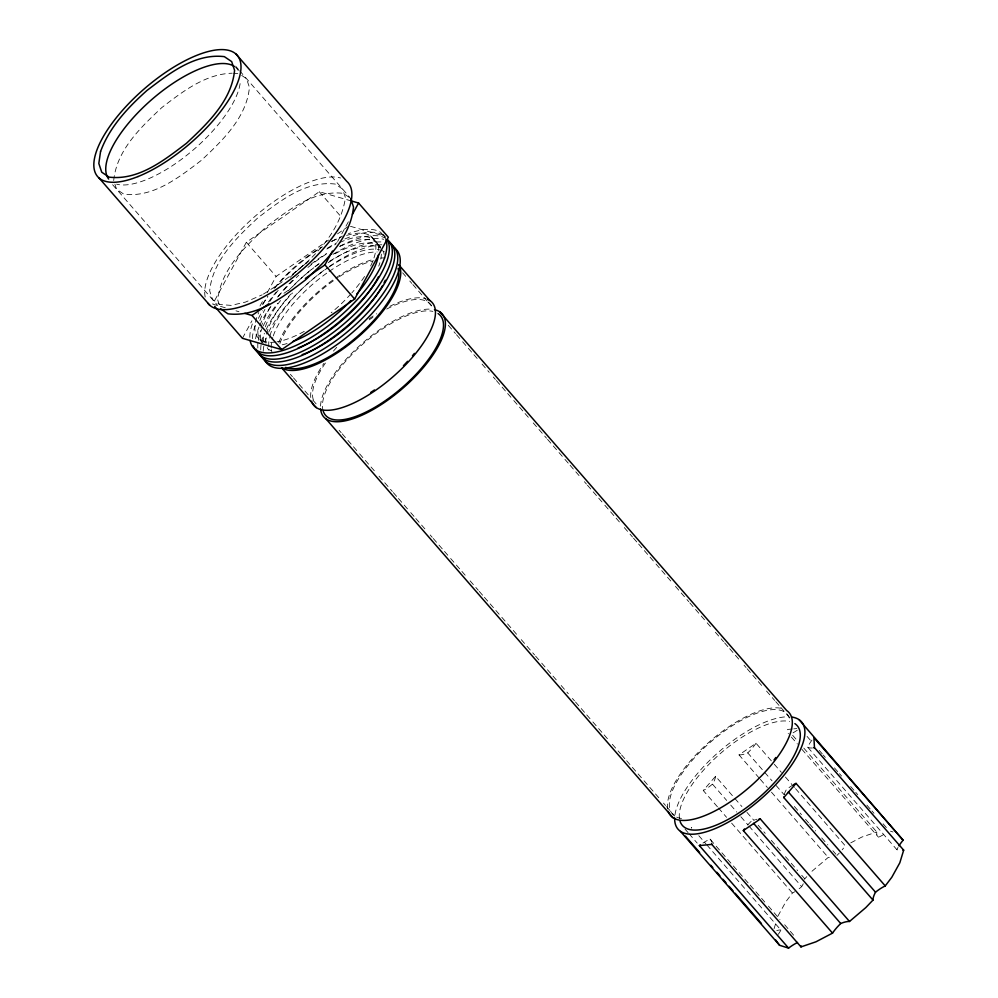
<?xml version="1.0" encoding="UTF-8"?>
<svg xmlns="http://www.w3.org/2000/svg" width="998" height="998" viewBox="0 0 998 998"><rect width="100%" height="100%" fill="white"/><g stroke="black" fill="none" stroke-linecap="round" stroke-linejoin="round"><path stroke-width="0.75" stroke-dasharray="4.99 3.74" d="M113.697 180.551C116.629 150.162 140.743 127.357 161.826 107.572C182.31 91.804 205.314 73.914 232.185 73.203M774.074 928.726L775.795 923.1M351.508 200.997L319.285 191.728L246.344 242.277L212.699 304.128L227.132 308.295M242.427 338.31L251.933 320.82M259.991 306.037L263.647 299.313M267.302 292.589L276.084 276.446L328.554 240.094M337.636 241.516L349.487 219.735M777.929 916.077L785.937 901.618L792.449 893.035A20.983 8.084 -41 0 0 794.757 891.738M717.45 806.833L703.253 790.516L715.554 776.282L741.913 806.571M804.7 879.35A24.576 9.469 -41 0 0 804.762 878.801L806.821 876.643M811.973 871.254L828.24 857.419A28.056 10.816 -41 0 0 832.207 856.995M337.511 233.881L347.741 226.783M283.968 293.275L290.256 288.921M759.303 778.203L739.031 754.9L756.022 743.248L773.25 763.046M263.435 294.061C298.502 272.554 338.996 240.955 345.433 197.729L342.539 189.009L335.203 184.056C305.675 180.488 279.951 201.072 257.808 217.888C236.738 237.674 212.624 260.478 209.68 290.867L212.574 299.587L219.909 304.54L231.162 305.388L245.57 302.07L262.175 294.822M850.745 842.873L861.773 837.085L876.768 831.97A28.056 10.816 -41 0 0 878.527 837.235A28.056 10.816 -41 0 0 885.588 833.305M792.225 729.002L787.572 729.451A28.056 10.816 -41 0 0 788.408 733.78M793.772 728.852L796.878 728.565M233.594 73.316L237.811 73.627M350.473 226.321L385.403 236.376M235.977 310.84L238.934 311.688M890.466 831.184L893.035 831.983M241.666 75.386L246.543 78.692L249.438 87.412C246.506 117.801 222.379 140.606 201.309 160.391C179.166 177.207 153.455 197.804 123.914 194.223L116.591 189.271L114.895 184.156M349.387 197.467L343.287 193.35C313.746 189.77 288.035 210.353 265.892 227.17C244.822 246.955 220.695 269.759 217.764 300.149L219.76 306.174M383.195 235.254L380.725 232.409A86.09 33.184 -41 0 0 348.402 233.682M235.64 66.155L238.609 69.573M239.607 70.721L349.599 197.13M807.07 736.412L812.147 742.238M819.233 750.396L822.277 753.889M823.288 755.049L825.321 757.382M834.44 767.874L838.495 772.527M839.505 773.7L841.539 776.02M850.658 786.511L854.712 791.165M855.735 792.337L857.756 794.67M866.875 805.149L870.93 809.815M871.953 810.975L873.974 813.308M883.093 823.787L887.147 828.452M370.47 235.852L380.537 247.429M402.643 272.828L405.699 276.346M409.779 281.037L411.825 283.382M412.848 284.555L423.052 296.281M424.063 297.454L427.132 300.972M428.154 302.144L433.107 307.846M448.289 325.298L455.462 333.532M456.485 334.704L461.6 340.58M462.623 341.765L472.852 353.529M473.875 354.702L477.967 359.405M482.059 364.108L489.22 372.341M493.324 377.044L495.37 379.402M496.393 380.575L506.622 392.339M507.645 393.511L512.76 399.387M513.783 400.56L524.012 412.324M525.035 413.509L529.127 418.212M533.231 422.915L546.53 438.197M547.553 439.382L563.92 458.194M564.943 459.367L569.047 464.07M570.07 465.255L580.3 477.007M584.391 481.71L586.437 484.067M587.46 485.24L597.69 497.004M598.713 498.177L603.827 504.065M604.85 505.238L615.092 517.001M616.115 518.174L620.207 522.877M624.299 527.58L632.483 536.986M633.505 538.172L637.597 542.875M638.62 544.047L655 562.86M656.023 564.045L671.367 581.684M675.459 586.387L688.77 601.669M689.793 602.854L706.16 621.667M707.183 622.839L711.275 627.542M715.366 632.258L723.562 641.664M724.585 642.837L728.677 647.54M729.7 648.712L739.93 660.476M744.021 665.179L746.067 667.537M747.09 668.71L757.32 680.474M758.343 681.646L762.447 686.35M766.539 691.053L774.722 700.459M775.745 701.644L779.837 706.347M780.86 707.52L789.905 717.924M811.96 740.117A28.368 10.928 -41 0 0 807.681 747.165L896.89 849.685A27.757 10.704 -41 0 0 900.969 850.521M792.637 735.277L796.691 739.942M803.789 748.101L876.768 831.97M319.285 191.728L342.089 217.926M791.352 737.048L797.439 744.034M801.856 749.261L878.527 837.235M774.261 764.219L781.359 772.365M785.414 777.03L794.533 787.509M795.556 788.682L845.219 845.768A28.056 10.816 -41 0 1 842.175 849.809M739.031 754.9A28.056 10.816 -41 0 0 747.739 752.891L772.065 780.848M776.12 785.513L784.241 794.832M794.371 806.484L801.469 814.63M805.523 819.296L808.567 822.789M809.578 823.949L815.653 830.947M821.741 837.933L827.816 844.919M832.893 850.745L835.925 854.251M760.326 779.363L767.412 787.522M771.466 792.175L828.24 857.419M746.978 812.397L754.076 820.543M758.131 825.209L765.229 833.355M771.304 840.353L781.446 852.005M785.501 856.658L797.664 870.643M801.718 875.296L804.762 878.801M246.344 242.277L276.084 276.446M715.554 776.282A24.576 9.469 -41 0 1 712.472 784.129L726.669 800.433M730.723 805.099L736.811 812.085M740.865 816.751L747.951 824.897M748.974 826.07L801.681 886.648A20.983 8.084 -41 0 1 797.876 889.667M718.46 807.993L726.569 817.312M731.634 823.138L792.449 893.035M702.966 843.048A28.056 10.816 -41 0 1 710.027 839.131L749.56 884.565M750.197 885.151L764.755 902.042M768.448 906.122L779.962 919.507M784.665 924.759L795.169 936.985M698.812 835.688L705.91 843.846M706.921 845.007L780.91 930.049A22.854 8.807 -41 0 1 778.278 934.303M260.266 339.682L262.249 341.952M290.393 374.312L292.439 376.658M293.462 377.83L308.769 395.42M312.848 400.111L317.95 405.974M339.108 430.3L341.166 432.658M342.189 433.831L352.419 445.595M353.442 446.767L358.556 452.643M359.579 453.816L374.924 471.468M379.015 476.171L392.326 491.453M393.349 492.638L397.441 497.341M398.464 498.513L409.716 511.45M410.739 512.623L414.831 517.326M415.854 518.511L426.096 530.262M430.188 534.965L432.234 537.323M433.257 538.496L443.486 550.26M444.509 551.432L449.624 557.321M450.647 558.493L460.889 570.257M461.912 571.43L466.004 576.133M470.095 580.836L478.279 590.242M479.302 591.427L483.394 596.13M484.417 597.303L500.796 616.115M501.819 617.3L517.164 634.94M521.255 639.643L534.566 654.925M535.589 656.11L540.704 661.986M541.727 663.159L551.956 674.922M552.979 676.095L557.071 680.798M561.163 685.514L568.324 693.735M572.428 698.45L574.474 700.796M575.497 701.968L585.726 713.732M586.749 714.905L591.864 720.793M592.887 721.966L603.116 733.73M604.139 734.902L608.231 739.605M612.335 744.308L620.519 753.715M621.542 754.9L625.634 759.603M626.657 760.775L643.024 779.588M644.047 780.773L659.404 798.412M663.495 803.116L665.541 805.461M666.564 806.646L674.748 816.052M685.04 829.126L688.084 832.619M689.094 833.779L697.203 843.098M112.624 184.717L217.626 305.388M310.752 397.516A78.393 30.227 -41 0 1 323.938 363.334M333.444 351.084A78.393 30.227 -41 0 1 337.436 346.58M369.085 318.799A78.393 30.227 -41 0 1 376.645 313.746M389.831 306.299A78.393 30.227 -41 0 1 426.009 298.726M278.791 342.576A78.393 30.227 -41 0 1 334.392 278.929M335.652 278.043A78.393 30.227 -41 0 1 374.662 259.131M380.974 258.07A78.393 30.227 -41 0 1 385.253 257.921M272.017 352.331A76.048 29.316 -41 0 1 271.394 349.574M271.244 348.053A76.048 29.316 -41 0 1 272.778 337.461M273.265 335.964A76.048 29.316 -41 0 1 327.868 272.354M329.091 271.506A76.048 29.316 -41 0 1 377.194 251.97M313.347 399.824A76.048 29.316 -41 0 1 326.246 361.875M369.198 319.859A76.048 29.316 -41 0 1 372.878 317.339M386.75 309.043A76.048 29.316 -41 0 1 432.745 308.282M667.662 808.954A78.468 30.252 -41 0 1 708.717 742.437A78.468 30.252 -41 0 1 781.359 708.355M320.533 406.136A78.468 30.252 -41 0 1 362.586 343.075A78.468 30.252 -41 0 1 431.211 309.193M323.265 411.226A76.048 29.316 -41 0 1 360.378 346.306A76.048 29.316 -41 0 1 432.87 311.388M279.902 343.586A76.048 29.316 -41 0 1 338.185 277.469M339.407 276.658A76.048 29.316 -41 0 1 373.576 260.777M679.438 818.535A76.048 29.316 -41 0 1 719.645 754.176A76.048 29.316 -41 0 1 789.68 721.467M674.972 814.817A81.824 31.537 -41 0 1 719.82 751.07A81.824 31.537 -41 0 1 788.694 716.801M797.29 730.187A28.056 10.816 -41 0 1 791.925 733.443M756.022 743.248A28.056 10.816 -41 0 1 747.739 752.891M812.409 747.964A27.757 10.704 -41 0 1 807.681 747.165M896.89 849.685A28.368 10.928 -41 0 1 898.025 847.414M839.306 853.04A28.056 10.816 -41 0 1 836.948 855.411M681.484 818.485A76.048 29.316 -41 0 1 706.048 746.117A76.048 29.316 -41 0 1 789.543 718.373M803.253 883.779A24.576 9.469 -41 0 1 801.681 886.648M712.472 784.129A20.983 8.084 -41 0 1 703.253 790.516M240.106 83.62A84.618 32.622 -41 0 1 189.034 153.455A84.618 32.622 -41 0 1 116.616 184.168M235.553 67.34A84.618 32.622 -41 0 1 238.31 70.621M255.613 338.771A86.09 33.184 -41 0 1 258.993 327.057M259.667 325.473A86.09 33.184 -41 0 1 271.468 305.376M278.217 296.643A86.09 33.184 -41 0 1 298.764 275.286M307.92 267.439A86.09 33.184 -41 0 1 327.93 253.055M339.981 246.144A86.09 33.184 -41 0 1 385.078 238.011M383.481 251.671A76.048 29.316 -41 0 1 384.118 254.44M271.069 350.635A76.048 29.316 -41 0 1 268.687 349.362M263.721 341.877A76.048 29.316 -41 0 1 263.572 333.956M265.331 326.845A76.048 29.316 -41 0 1 280.525 300.51M292.327 286.925A76.048 29.316 -41 0 1 313.896 267.689M315.094 266.778A76.048 29.316 -41 0 1 321.169 262.387M334.904 253.829A76.048 29.316 -41 0 1 382.122 248.814M268.911 346.718A76.048 29.316 -41 0 1 269.535 337.499M269.884 336.077A76.048 29.316 -41 0 1 327.843 267.813M329.066 266.99A76.048 29.316 -41 0 1 379.153 249.65M380.612 250.036A76.048 29.316 -41 0 1 384.342 251.795M268.861 350.161A76.048 29.316 -41 0 1 267.165 347.554M265.942 343.3A76.048 29.316 -41 0 1 266.042 336.8M266.553 334.081A76.048 29.316 -41 0 1 290.73 294.136M329.752 261.189A76.048 29.316 -41 0 1 380.238 247.691M263.235 351.196A86.09 33.184 -41 0 1 267.589 334.592M268.699 332.172A86.09 33.184 -41 0 1 328.155 267.277M329.44 266.391A86.09 33.184 -41 0 1 382.047 244.747M257.858 348.015A86.09 33.184 -41 0 1 258.095 341.628M258.307 340.281A86.09 33.184 -41 0 1 262.137 328.317M263.247 325.909A86.09 33.184 -41 0 1 277.694 303.23M288.547 290.605A86.09 33.184 -41 0 1 313.908 267.501M315.069 266.603A86.09 33.184 -41 0 1 318.861 263.759M332.945 254.34A86.09 33.184 -41 0 1 383.731 239.32M260.74 349.924A86.09 33.184 -41 0 1 261.064 345.046M261.563 342.314A86.09 33.184 -41 0 1 264.445 333.32M266.216 329.328A86.09 33.184 -41 0 1 292.526 292.95M328.255 262.674A86.09 33.184 -41 0 1 382.172 241.99M747.714 824.959A27.757 10.704 -41 0 1 751.531 821.005L752.367 820.655A28.368 10.928 -41 0 1 754.787 819.807M755.548 819.583A28.368 10.928 -41 0 1 757.033 819.233M776.781 930.61A16.43 6.337 -41 0 1 780.91 930.049M784.228 794.595A27.008 10.417 -41 0 1 786.324 789.68A23.241 8.957 -41 0 1 792.025 785.601M691.29 827.479A16.43 6.337 -41 0 1 691.714 827.529A22.854 8.807 -41 0 1 691.352 828.215M710.027 839.131A28.056 10.816 -41 0 1 711.774 842.2M205.189 297.042A92.452 35.641 -41 0 1 253.954 217.265A92.452 35.641 -41 0 1 340.555 178.006M381.323 254.128A76.048 29.316 -41 0 1 378.729 266.154M261.127 339.794A76.048 29.316 -41 0 1 260.59 330.538M261.102 327.818A76.048 29.316 -41 0 1 271.618 305.351M277.544 297.092A76.048 29.316 -41 0 1 292.551 280.276M310.927 264.27A76.048 29.316 -41 0 1 326.708 253.442M339.619 246.494A76.048 29.316 -41 0 1 380.512 248.252M339.619 242.526A76.048 29.316 -41 0 1 378.841 251.284M287.075 343.537A76.048 29.316 -41 0 1 279.989 345.208M263.235 343.087A76.048 29.316 -41 0 1 258.12 327.693M259.879 320.583A76.048 29.316 -41 0 1 264.957 309.38M269.909 301.346A76.048 29.316 -41 0 1 279.927 288.297M290.069 277.432A76.048 29.316 -41 0 1 308.444 261.426M326.845 249.038A76.048 29.316 -41 0 1 335.889 244.236M346.63 235.403A76.048 29.316 -41 0 1 370.171 266.89M364.569 276.446A76.048 29.316 -41 0 1 351.882 292.826M350.897 293.923A76.048 29.316 -41 0 1 331.199 312.773M304.253 331.373A76.048 29.316 -41 0 1 277.02 341.79M275.498 342.027A76.048 29.316 -41 0 1 258.719 312.524M262.748 304.602A76.048 29.316 -41 0 1 267.738 296.755M273.988 288.434A76.048 29.316 -41 0 1 321.269 247.167M331.648 241.441A76.048 29.316 -41 0 1 341.017 237.312M252.332 338.671A86.09 33.184 -41 0 1 256.024 323.639M258.395 318.412A86.09 33.184 -41 0 1 262.636 310.752M268.487 301.957A86.09 33.184 -41 0 1 276.284 291.99M292.514 274.899A86.09 33.184 -41 0 1 308.457 261.239M327.494 248.078A86.09 33.184 -41 0 1 337.012 242.726M344.909 238.946A86.09 33.184 -41 0 1 385.415 237.137M249.849 337.399A86.09 33.184 -41 0 1 253.542 320.782M262.636 304.003A86.09 33.184 -41 0 1 267.838 296.618M274.849 287.911A86.09 33.184 -41 0 1 322.479 246.793M331.823 241.316A86.09 33.184 -41 0 1 342.439 236.089M382.945 234.293A86.09 33.184 -41 0 1 385.914 239.358"/><path stroke-width="1.5" d="M898.961 845.855A28.368 10.928 -41 0 1 903.103 840.191L813.906 737.672L814.468 747.639L903.677 850.159L899.822 862.796L891.813 877.254L885.251 885.912A23.241 8.957 -41 0 0 875.52 892.2A27.008 10.417 -41 0 0 872.988 900.084L865.777 907.619L849.51 921.466A28.368 10.928 -41 0 0 841.564 923.175L840.728 923.524A27.757 10.704 -41 0 0 832.532 933.118L815.977 941.8L800.982 946.902L711.786 844.383A28.056 10.816 -41 0 0 711.836 843.809M305.351 278.454L324.924 264.894L332.459 251.047M352.456 214.296L358.581 203.031L351.508 200.997M214.67 306.411L242.427 338.31L281.71 349.612L354.652 299.063L388.309 237.212L358.581 203.031M885.251 885.912L796.042 783.393L783.792 797.564L872.988 900.084M244.834 313.384L251.983 315.443L268.874 303.741M832.532 933.118L743.323 830.598L760.314 818.946L849.51 921.466M797.502 942.474A28.056 10.816 -41 0 0 788.57 948.1L699.373 845.58L711.786 844.383M680.474 831.384L779.588 945.293L788.57 948.1M220.658 308.869L227.981 313.821C257.521 317.401 283.232 296.818 305.376 280.001C326.458 260.204 350.572 237.412 353.504 207.01L350.61 198.29M235.902 53.942L346.755 181.349A92.452 35.641 -41 0 1 302.631 269.385A92.452 35.641 -41 0 1 208.008 303.355M799.049 719.67L903.103 840.191M399.25 265.356L429.851 300.535M439.819 311.875L786.711 710.564A78.468 30.252 -41 0 1 748.013 788.42A78.468 30.252 -41 0 1 668.248 811.374M788.345 792L875.52 892.2M324.924 264.894L354.652 299.063M753.565 823.325L840.728 923.524M251.983 315.443L281.71 349.612M316.241 407.583L281.548 367.713A78.393 30.227 -41 0 0 359.08 336.214A78.393 30.227 -41 0 0 398.788 264.52M326.096 419.023L672.989 817.711M685.439 836.174L699.635 852.479M710.788 865.291L712.809 867.624M716.863 872.277L719.907 875.782M722.951 879.275L725.995 882.768M729.027 886.261L733.081 890.927M735.114 893.247L761.462 923.549M98.964 177.893L209.817 305.301M775.471 939.792L779.588 945.293M427.406 299.225A78.393 30.227 -41 0 1 393.773 376.084A78.393 30.227 -41 0 1 311.501 401.246M438.06 313.534A76.048 29.316 -41 0 1 400.56 388.983A76.048 29.316 -41 0 1 323.265 411.226M414.42 353.392A76.048 29.316 -41 0 1 412.461 355.762M407.583 361.313A76.048 29.316 -41 0 1 403.454 365.667M374.45 389.956A76.048 29.316 -41 0 1 370.782 392.389M434.467 309.667A78.468 30.252 -41 0 1 402.98 388.122A78.468 30.252 -41 0 1 320.608 408.955M398.052 268.425A76.048 29.316 -41 0 1 358.457 335.553A76.048 29.316 -41 0 1 285.64 367.376M794.87 723.612A76.048 29.316 -41 0 1 757.357 799.061A76.048 29.316 -41 0 1 680.062 821.304M791.564 717.026A81.824 31.537 -41 0 1 759.852 799.847A81.824 31.537 -41 0 1 674.673 817.961M903.677 850.159A27.757 10.704 -41 0 1 902.965 850.296M814.468 747.639A27.757 10.704 -41 0 1 813.757 747.776M775.808 757.507A76.048 29.316 -41 0 1 774.036 759.89M793.647 784.64A23.241 8.957 -41 0 1 796.042 783.393M801.045 945.767A28.056 10.816 -41 0 1 800.982 946.902M783.792 797.564A27.008 10.417 -41 0 1 783.804 797.015M699.373 845.58A28.056 10.816 -41 0 1 700.259 844.919M743.323 830.598A27.757 10.704 -41 0 1 744.446 829.001M759.079 818.959A28.368 10.928 -41 0 1 760.314 818.946M108.67 179.054A84.618 32.622 -41 0 1 149.338 101.696A84.618 32.622 -41 0 1 234.405 66.479M387.336 239.557A86.09 33.184 -41 0 1 342.289 325.286A86.09 33.184 -41 0 1 256.212 349.263M378.591 276.571A76.048 29.316 -41 0 1 298.14 347.89M388.646 241.516A86.09 33.184 -41 0 1 347.603 325.722A86.09 33.184 -41 0 1 259.231 353.517M394.098 247.791A86.09 33.184 -41 0 1 351.645 333.195A86.09 33.184 -41 0 1 264.133 358.369M385.315 280.226A76.048 29.316 -41 0 1 384.043 282.833M382.621 285.515A76.048 29.316 -41 0 1 302.157 354.689M391.615 244.934A86.09 33.184 -41 0 1 350.572 329.128A86.09 33.184 -41 0 1 262.212 356.935M378.554 254.677A76.048 29.316 -41 0 1 356.748 294.073M350.834 300.61A76.048 29.316 -41 0 1 292.688 341.628M387.162 239.483A86.09 33.184 -41 0 1 334.941 325.435A86.09 33.184 -41 0 1 253.23 345.844M385.914 239.358A86.09 33.184 -41 0 1 327.007 326.783A86.09 33.184 -41 0 1 250.111 340.343M100.549 151.571L98.827 163.46L101.721 172.18L109.044 177.133C138.585 180.713 164.308 160.117 186.451 143.3C207.522 123.515 231.636 100.711 234.58 70.322L231.673 61.602L224.35 56.649C194.81 53.069 169.099 73.665 146.956 90.481C127.844 107.584 109.493 127.07 100.549 151.571M138.036 176.546A92.452 35.641 -41 0 0 240.53 62.2A92.452 35.641 -41 0 0 123.715 108.994A92.452 35.641 -41 0 0 138.036 176.546"/></g></svg>
